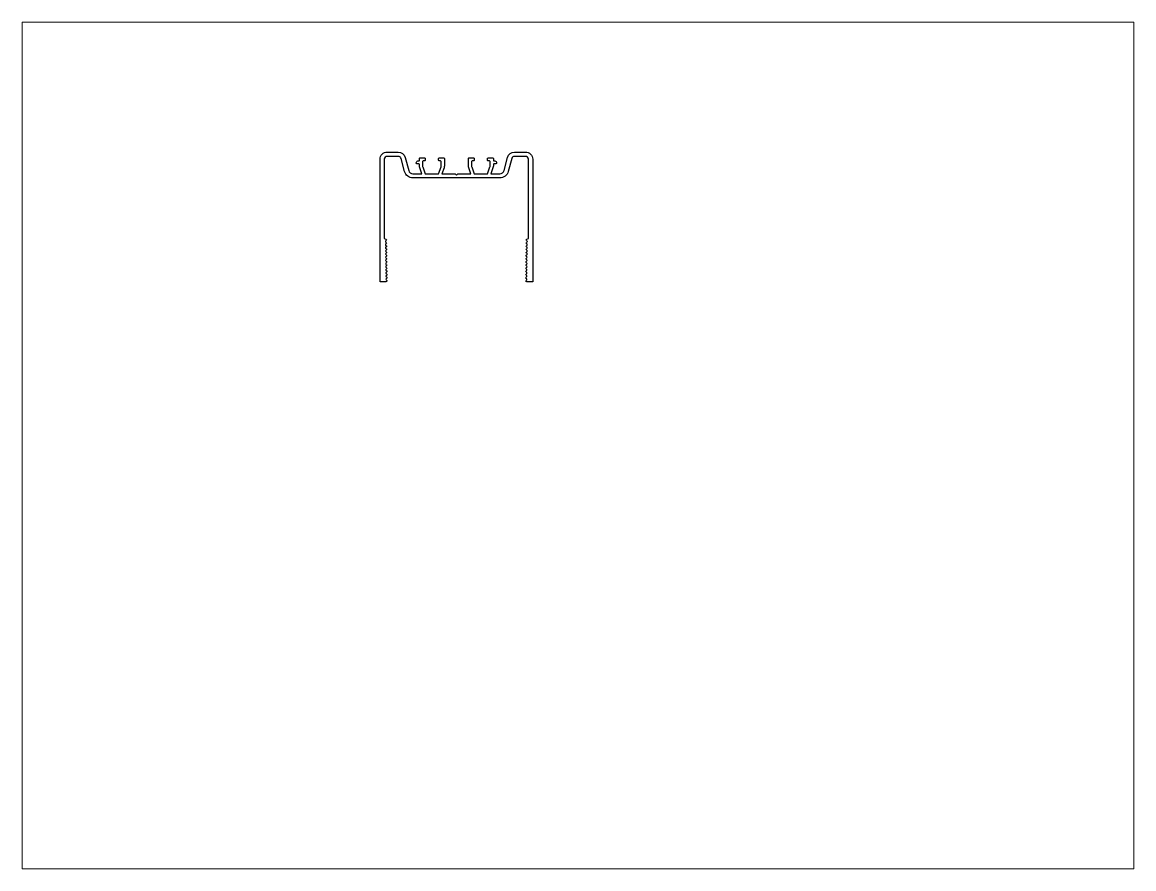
# Paper-space layout 'Layout1' of a CAD drawing. Extents: x 27 to 240, y 20 to 183.
# The model-space entities are those that its viewports show. They can reach past a viewport. Long polylines and large blocks are cut down to what shows.
import ezdxf

# ---------------------------------------------------------------- set-up
doc = ezdxf.new("R2010")
doc.units = 0
doc.header["$LTSCALE"] = 15
doc.layers.get('0').update_dxf_attribs({"linetype": 'CONTINUOUS'})

msp = doc.modelspace()

# ---------------------------------------------------------------- linework, layer by layer
at = {"color": 0, "linetype": 'CONTINUOUS', "ltscale": 10}
msp.add_lwpolyline([(135.23, 229.07, 0.414214), (135.48, 229.32), (135.48, 229.92, -0.414214), (135.73, 230.17), (137.23, 230.17, -0.414214), (137.48, 229.92), (137.48, 229.32, -0.414214), (137.23, 229.07), (136.83, 229.07, 0.414214), (136.58, 228.82), (136.58, 227.35, 0.086604), (136.64, 227.01), (137.48, 224.67), (142.14, 224.67), (142.98, 227.01, 0.086604), (143.04, 227.35), (143.04, 228.82, 0.414214), (142.79, 229.07), (142.39, 229.07, -0.414214), (142.14, 229.32), (142.14, 229.92, -0.414214), (142.39, 230.17), (143.89, 230.17, -0.414214), (144.14, 229.92), (144.14, 227.35, -0.086604), (144.01, 226.64), (143.31, 224.67), (147.83, 224.67), (148.33, 224.17), (148.83, 224.67), (153.3, 224.67), (152.59, 226.64, -0.086604), (152.47, 227.35), (152.47, 229.92, -0.414214), (152.72, 230.17), (154.22, 230.17, -0.414214), (154.47, 229.92), (154.47, 229.32, -0.414214), (154.22, 229.07), (153.82, 229.07, 0.414214), (153.57, 228.82), (153.57, 227.35, 0.086604), (153.63, 227.01), (154.47, 224.67), (159.13, 224.67), (159.97, 227.01, 0.086604), (160.03, 227.35), (160.03, 228.82, 0.414214), (159.78, 229.07), (159.38, 229.07, -0.414214), (159.13, 229.32), (159.13, 229.92, -0.414214), (159.38, 230.17), (160.88, 230.17, -0.414214), (161.13, 229.92), (161.13, 229.32, 0.414214), (161.38, 229.07), (161.63, 229.07, -0.414214), (162.23, 228.47), (162.23, 228.32, -0.414214), (161.98, 228.07), (161.38, 228.07, 0.414214), (161.13, 227.82), (161.13, 227.35, -0.086604), (161.01, 226.64), (160.3, 224.67), (163.37, 224.67, 0.34503), (164.84, 225.79), (166.06, 230.32, -0.339459), (168.47, 232.17), (172.3, 232.17, -0.415111), (174.8, 229.67), (174.8, 187.17), (172.74, 187.17, -0.782686), (172.6, 187.74, 0.628717), (172.58, 188.28, -0.636267), (172.6, 188.82, 0.654805), (172.6, 189.37, -0.636267), (172.61, 189.91, 0.654805), (172.61, 190.46, -0.636267), (172.63, 191.01, 0.654805), (172.63, 191.56, -0.636267), (172.64, 192.1, 0.654805), (172.64, 192.65, -0.636267), (172.66, 193.19, 0.654805), (172.66, 193.74, -0.636267), (172.67, 194.29, 0.654805), (172.67, 194.84, -0.636267), (172.68, 195.38, 0.654805), (172.68, 195.93, -0.636267), (172.7, 196.47, 0.654805), (172.7, 197.02, -0.636267), (172.71, 197.57, 0.654805), (172.71, 198.12, -0.636267), (172.73, 198.66, 0.654805), (172.73, 199.21, -0.636267), (172.74, 199.75, 0.654805), (172.74, 200.3, -0.636267), (172.76, 200.85, 0.654805), (172.76, 201.4, -0.636267), (172.74, 201.94), (173.3, 202.22), (173.3, 229.68, 0.413101), (172.3, 230.67), (168.47, 230.67, 0.339459), (167.51, 229.93), (166.29, 225.4, -0.34353), (163.35, 223.17), (133.26, 223.17, -0.34353), (130.31, 225.4), (129.1, 229.93, 0.339459), (128.13, 230.67), (124.3, 230.67, 0.415329), (123.3, 229.67), (123.3, 202.22), (123.87, 201.94, -0.636267), (123.85, 201.4, 0.654805), (123.85, 200.85, -0.636267), (123.87, 200.3, 0.654805), (123.87, 199.75, -0.636267), (123.88, 199.21, 0.654805), (123.88, 198.66, -0.636267), (123.9, 198.12, 0.654805), (123.9, 197.57, -0.636267), (123.91, 197.02, 0.654805), (123.91, 196.47, -0.636267), (123.92, 195.93, 0.654805), (123.92, 195.38, -0.636267), (123.94, 194.84, 0.654805), (123.94, 194.29, -0.636267), (123.95, 193.74, 0.654805), (123.95, 193.19, -0.636267), (123.97, 192.65, 0.654805), (123.97, 192.1, -0.636267), (123.98, 191.56, 0.654805), (123.98, 191.01, -0.636267), (124, 190.46, 0.654805), (124, 189.91, -0.636267), (124.01, 189.37, 0.654805), (124.01, 188.82, -0.636267), (124.02, 188.28, 0.628717), (124, 187.74, -0.782686), (123.86, 187.17), (121.8, 187.17), (121.8, 229.67, -0.415111), (124.3, 232.17), (128.13, 232.17, -0.339459), (130.55, 230.32), (131.76, 225.79, 0.34503), (133.24, 224.67), (136.31, 224.67), (135.6, 226.64, -0.086604), (135.48, 227.35), (135.48, 227.82, 0.414214), (135.23, 228.07), (134.63, 228.07, -0.414214), (134.38, 228.32), (134.38, 228.47, -0.414214), (134.98, 229.07)], format="xyb", close=True, dxfattribs=at)

psp = doc.layouts.get("Layout1")

# ---------------------------------------------------------------- viewports
at = {"layer": '0', "color": 0, "linetype": 'BYBLOCK', "ltscale": 0.05}
psp.add_viewport(center=(133.35, 101.6), size=(213.36, 162.56), view_center_point=(190.51, 130.3), view_height=293.8955, dxfattribs=at)

doc.saveas('drawing.dxf')
